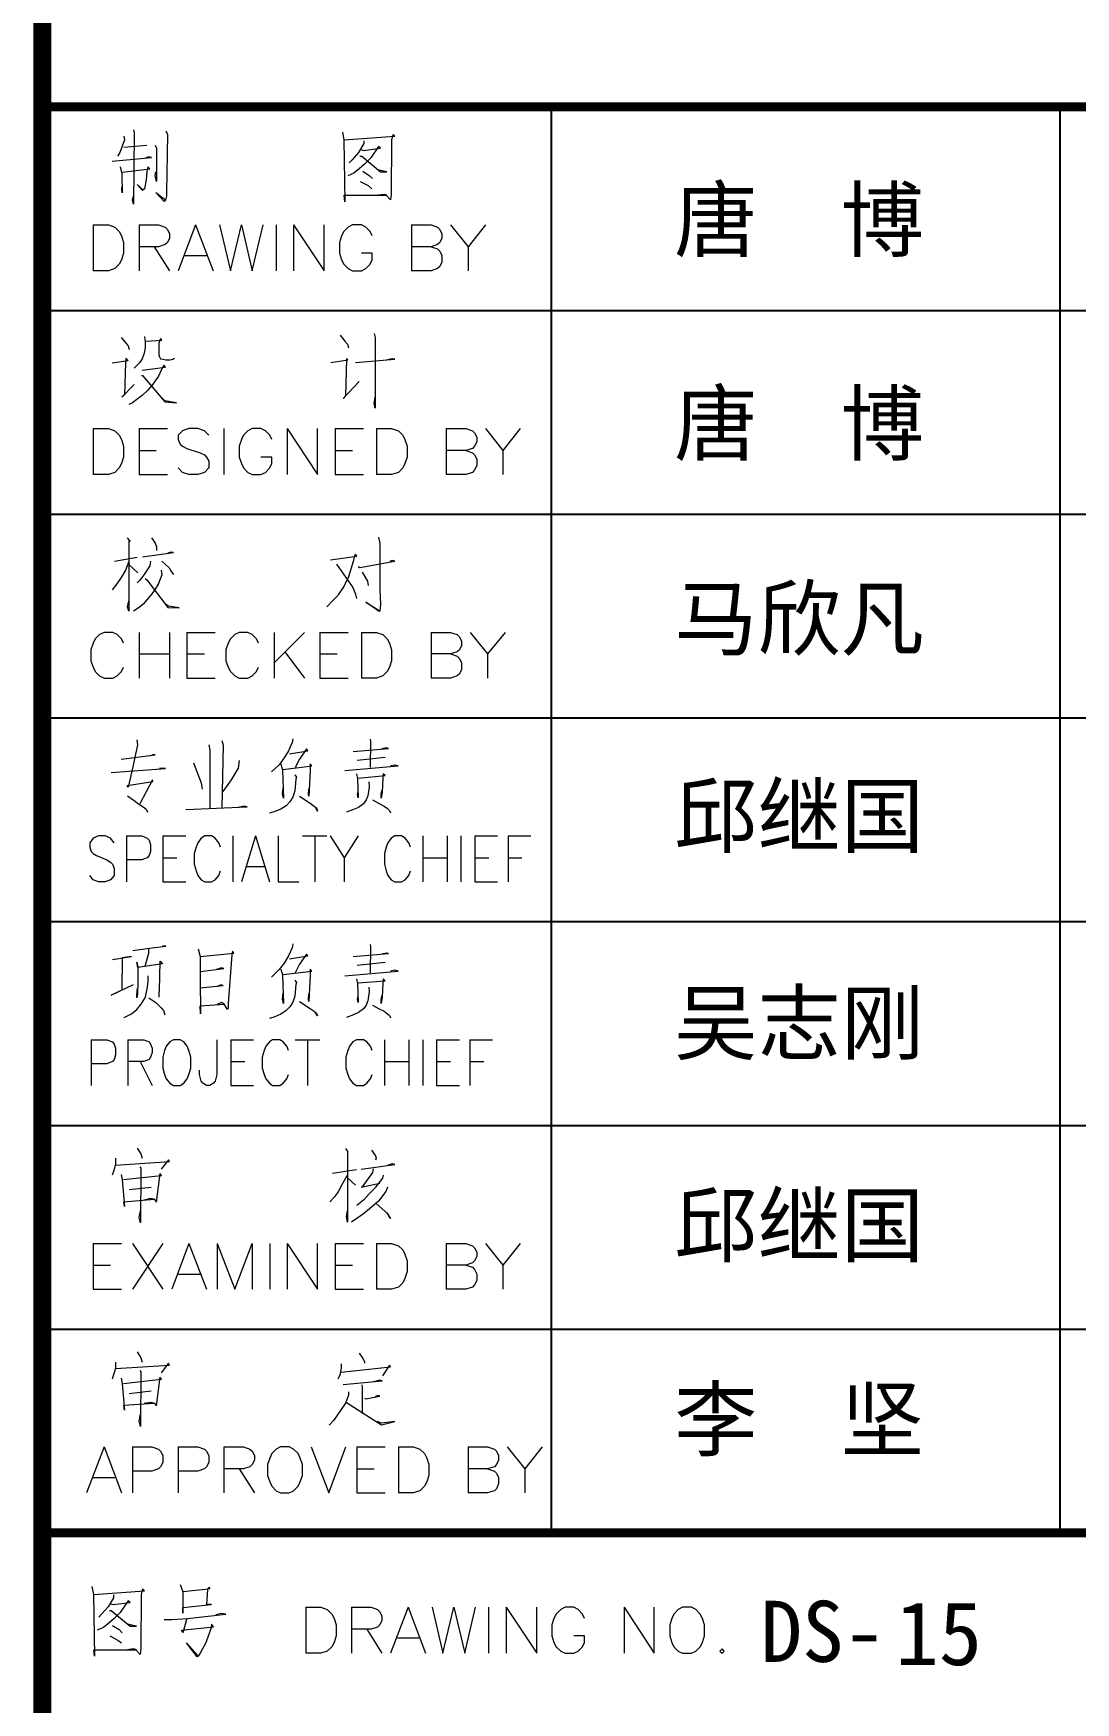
# Model space of a CAD drawing. Extents: x -9422388 to 15610651, y -1992469 to 953794.
# Drawn here: x -2899010 to -2894914, y -295856 to -289300 of the extents above; entities that cross this region are included whole.
import ezdxf

# ---------------------------------------------------------------- set-up
doc = ezdxf.new("R2010")
doc.units = 0
doc.header["$LTSCALE"] = 1000
doc.layers.add('PUB_TITLE', color=4, linetype='Continuous')
doc.styles.add('-宋体', font='', dxfattribs={"width": 0.8})
doc.styles.get('-宋体').set_extended_font_data('SimSun')

# ---------------------------------------------------------------- blocks, each defined once
blk = doc.blocks.new('TQ')
at = {"layer": 'PUB_TITLE'}
for p, q in [((1748149.2, -790397.5), (1748149.2, -794298.3)), ((1746756.1, -790954.7), (1750935.6, -790954.7)), ((1746756.1, -791512), (1750935.6, -791512)), ((1746756.1, -792069.3), (1750935.6, -792069.3)), ((1746756.1, -792626.5), (1750935.6, -792626.5)), ((1746756.1, -793183.8), (1750935.6, -793183.8)), ((1746756.1, -793741.1), (1750935.6, -793741.1)), ((1746756.1, -793741.1), (1750935.6, -793741.1)), ((1746756.1, -794298.3), (1750935.6, -794298.3))]:
    blk.add_line(p, q, dxfattribs=at)
for points, const_width in [([(1746756.1, -758772.5), (1746756.1, -798756.5)], 48.8), ([(1746756.1, -790397.5), (1746756.1, -798756.5)], 48.8), ([(1746756.1, -790397.5), (1750935.6, -790397.5)], 24.4), ([(1746756.1, -794298.3), (1750935.6, -794298.3)], 24.4)]:
    blk.add_lwpolyline(points, dxfattribs=dict(at, const_width=const_width))
blk.add_lwpolyline([(1746756.1, -798756.5), (1750935.6, -798756.5), (1750935.6, -758772.5), (1746756.1, -758772.5)], close=True, dxfattribs=at)
for points in [[(1746756.1, -790397.5), (1746756.1, -798756.5), (1750935.6, -798756.5), (1750935.6, -790397.5)], [(1749542.4, -794298.3), (1749542.4, -790397.5)]]:
    blk.add_lwpolyline(points, dxfattribs=at)
at = {"layer": 'PUB_TITLE', "color": 140, "lineweight": 0}
for points in [[(1746979.5, -790478.1), (1746981.4, -790488), (1746968.6, -790522.4), (1746961.8, -790532.2)], [(1747006, -790460.4), (1747008, -790468.3), (1747006, -790664), (1747003.1, -790652.2), (1747006, -790641.4)], [(1747094.5, -790463.4), (1747098.5, -790473.2), (1747096.5, -790631.6), (1747096.5, -790641.4), (1747094.5, -790649.3), (1747093.5, -790652.2), (1747089.6, -790656.1), (1747067, -790631.6), (1747093.5, -790652.2)], [(1747577.4, -790466.3), (1747581.3, -790488), (1747584.3, -790657.1), (1747582.3, -790639.4), (1747699.3, -790639.4), (1747691.5, -790637.5), (1747674.8, -790639.4)], [(1747582.3, -790488), (1747721, -790478.1), (1747716.1, -790473.2), (1747712.1, -790488), (1747711.1, -790636.5), (1747709.2, -790652.2), (1747697.4, -790639.4)], [(1746979.5, -790507.7), (1747042.4, -790502.7)], [(1747065, -790502.7), (1747069, -790510.6), (1747069, -790602.1), (1747065, -790585.3), (1747067, -790575.5)], [(1747628.5, -790514.5), (1747635.4, -790516.5), (1747681.6, -790510.6), (1747676.7, -790505.7), (1747655.1, -790537.2), (1747638.4, -790553.9), (1747623.6, -790566.7), (1747608.9, -790578.5), (1747592.1, -790586.3)], [(1747636.4, -790490), (1747636.4, -790497.8), (1747621.6, -790522.4), (1747603.9, -790542.1), (1747596.1, -790550.9)], [(1746947, -790546), (1747055.2, -790536.2), (1747054.2, -790536.2), (1747047.3, -790534.2), (1747039.5, -790537.2)], [(1746969.6, -790561.7), (1746973.6, -790580.4), (1746973.6, -790583.4), (1746974.5, -790632.5), (1746973.6, -790622.7), (1746974.5, -790614.8)], [(1746974.5, -790576.5), (1747050.3, -790566.7), (1747045.4, -790561.7), (1747042.4, -790575.5), (1747040.4, -790596.2), (1747037.5, -790611.9), (1747035.5, -790621.7), (1747030.6, -790626.6), (1747015.9, -790609.9), (1747032.6, -790624.7)], [(1747625.6, -790532.2), (1747630.5, -790532.2), (1747681.6, -790575.5), (1747699.3, -790575.5), (1747681.6, -790571.6), (1747672.8, -790568.6)], [(1747626.6, -790602.1), (1747648.2, -790612.9), (1747658, -790621.7)], [(1747633.4, -790573.5), (1747651.1, -790585.3), (1747660, -790593.2)], [(1746894.9, -790720.1), (1746894.9, -790846)], [(1746894.9, -790720.1), (1746937.2, -790720.1), (1746954.9, -790727), (1746966.7, -790738.8), (1746972.6, -790750.6), (1746978.5, -790768.3), (1746978.5, -790797.8), (1746972.6, -790816.4), (1746966.7, -790828.3), (1746954.9, -790840.1), (1746937.2, -790846), (1746894.9, -790846)], [(1747020.8, -790720.1), (1747020.8, -790846)], [(1747020.8, -790720.1), (1747073.9, -790720.1), (1747092.6, -790727), (1747098.5, -790732.9), (1747104.4, -790744.7), (1747104.4, -790756.5), (1747098.5, -790768.3), (1747092.6, -790774.2), (1747073.9, -790780.1), (1747020.8, -790780.1)], [(1747175.2, -790720.1), (1747128, -790846)], [(1747175.2, -790720.1), (1747223.4, -790846)], [(1747241.1, -790720.1), (1747271.5, -790846), (1747301, -790720.1), (1747330.6, -790846), (1747361, -790720.1)], [(1747396.4, -790720.1), (1747396.4, -790846)], [(1747443.6, -790720.1), (1747443.6, -790846)], [(1747443.6, -790720.1), (1747527.2, -790846), (1747527.2, -790720.1)], [(1747659, -790750.6), (1747653.1, -790738.8), (1747641.3, -790727), (1747629.5, -790720.1), (1747604.9, -790720.1), (1747593.1, -790727), (1747581.3, -790738.8), (1747575.4, -790750.6), (1747569.5, -790768.3), (1747569.5, -790797.8), (1747575.4, -790816.4), (1747581.3, -790828.3), (1747593.1, -790840.1), (1747604.9, -790846), (1747629.5, -790846), (1747641.3, -790840.1), (1747653.1, -790828.3), (1747659, -790816.4), (1747659, -790797.8), (1747629.5, -790797.8)], [(1747766.2, -790720.1), (1747766.2, -790846)], [(1747766.2, -790720.1), (1747820.3, -790720.1), (1747838, -790727), (1747843.9, -790732.9), (1747849.8, -790744.7), (1747849.8, -790756.5), (1747843.9, -790768.3), (1747838, -790774.2), (1747820.3, -790780.1), (1747766.2, -790780.1)], [(1747873.4, -790720.1), (1747921.6, -790780.1), (1747921.6, -790846)], [(1747968.8, -790720.1), (1747921.6, -790780.1)], [(1747062.1, -790780.1), (1747104.4, -790846)], [(1747820.3, -790780.1), (1747838, -790786), (1747843.9, -790791.9), (1747849.8, -790803.7), (1747849.8, -790822.3), (1747843.9, -790834.2), (1747838, -790840.1), (1747820.3, -790846), (1747766.2, -790846)], [(1747145.7, -790803.7), (1747205.7, -790803.7)], [(1747035.5, -791025.9), (1747037.5, -791040.7), (1747037.5, -791056.4), (1747034.5, -791071.2), (1747029.6, -791086.9), (1747022.7, -791096.7), (1747015.9, -791104.6), (1747008, -791112.5)], [(1747571.5, -791022), (1747584.3, -791038.7), (1747591.2, -791046.6), (1747594.1, -791056.4)], [(1747664.9, -791017.1), (1747666.9, -791028.9), (1747666.9, -791221.6), (1747664.9, -791207.9), (1747666.9, -791192.1)], [(1746971.6, -791028.9), (1746991.3, -791051.5), (1746994.2, -791061.3)], [(1747039.5, -791038.7), (1747083.7, -791035.8), (1747079.8, -791030.8), (1747074.9, -791043.6), (1747074.9, -791055.4), (1747074.9, -791065.3), (1747074.9, -791076.1), (1747076.8, -791081), (1747079.8, -791086.9), (1747086.7, -791087.9), (1747094.5, -791089.8), (1747106.3, -791089.8), (1747113.2, -791087.9), (1747118.1, -791084.9)], [(1746947, -791097.7), (1746991.3, -791091.8), (1746984.4, -791084.9), (1746983.4, -791097.7), (1746981.4, -791185.2), (1746973.6, -791192.1), (1747008, -791156.7)], [(1747029.6, -791117.4), (1747093.5, -791109.5), (1747088.6, -791104.6), (1747081.7, -791117.4), (1747073.9, -791134.1), (1747065, -791146.9), (1747057.2, -791158.7), (1747044.4, -791173.4), (1747029.6, -791187.2), (1747014.9, -791198), (1747003.1, -791206.9), (1746993.2, -791211.8)], [(1747545.9, -791096.7), (1747592.1, -791089.8), (1747589.2, -791086.9), (1747586.2, -791188.2), (1747579.4, -791195.1), (1747623.6, -791148.8)], [(1747613.8, -791096.7), (1747721, -791087.9), (1747714.1, -791086.9), (1747701.3, -791089.8)], [(1747027.7, -791132.1), (1747030.6, -791132.1), (1747091.6, -791204.9), (1747123, -791206.9), (1747091.6, -791202), (1747083.7, -791195.1)], [(1746894.9, -791277.7), (1746894.9, -791403.6)], [(1746894.9, -791277.7), (1746937.2, -791277.7), (1746954.9, -791283.6), (1746966.7, -791295.4), (1746972.6, -791307.2), (1746978.5, -791325.9), (1746978.5, -791355.4), (1746972.6, -791373.1), (1746966.7, -791384.9), (1746954.9, -791397.7), (1746937.2, -791403.6), (1746894.9, -791403.6)], [(1747020.8, -791277.7), (1747020.8, -791403.6)], [(1747020.8, -791277.7), (1747098.5, -791277.7)], [(1747211.6, -791295.4), (1747199.8, -791283.6), (1747182.1, -791277.7), (1747157.5, -791277.7), (1747139.8, -791283.6), (1747128, -791295.4), (1747128, -791307.2), (1747133.9, -791320), (1747139.8, -791325.9), (1747151.6, -791331.8), (1747188, -791343.6), (1747199.8, -791349.5), (1747205.7, -791355.4), (1747211.6, -791367.2), (1747211.6, -791384.9), (1747199.8, -791397.7), (1747182.1, -791403.6), (1747157.5, -791403.6), (1747139.8, -791397.7), (1747128, -791384.9)], [(1747252.9, -791277.7), (1747252.9, -791403.6)], [(1747384.6, -791307.2), (1747378.7, -791295.4), (1747366.9, -791283.6), (1747354.2, -791277.7), (1747330.6, -791277.7), (1747318.7, -791283.6), (1747306.9, -791295.4), (1747301, -791307.2), (1747295.1, -791325.9), (1747295.1, -791355.4), (1747301, -791373.1), (1747306.9, -791384.9), (1747318.7, -791397.7), (1747330.6, -791403.6), (1747354.2, -791403.6), (1747366.9, -791397.7), (1747378.7, -791384.9), (1747384.6, -791373.1), (1747384.6, -791355.4), (1747354.2, -791355.4)], [(1747425.9, -791277.7), (1747425.9, -791403.6)], [(1747425.9, -791277.7), (1747509.5, -791403.6), (1747509.5, -791277.7)], [(1747557.7, -791277.7), (1747557.7, -791403.6)], [(1747557.7, -791277.7), (1747635.4, -791277.7)], [(1747670.8, -791277.7), (1747670.8, -791403.6)], [(1747670.8, -791277.7), (1747712.1, -791277.7), (1747730.8, -791283.6), (1747742.6, -791295.4), (1747748.5, -791307.2), (1747754.4, -791325.9), (1747754.4, -791355.4), (1747748.5, -791373.1), (1747742.6, -791384.9), (1747730.8, -791397.7), (1747712.1, -791403.6), (1747670.8, -791403.6)], [(1747861.6, -791277.7), (1747861.6, -791403.6)], [(1747861.6, -791277.7), (1747915.7, -791277.7), (1747933.4, -791283.6), (1747939.3, -791289.5), (1747945.2, -791301.3), (1747945.2, -791314.1), (1747939.3, -791325.9), (1747933.4, -791331.8), (1747915.7, -791337.7), (1747861.6, -791337.7)], [(1747968.8, -791277.7), (1748017, -791337.7), (1748017, -791403.6)], [(1748064.2, -791277.7), (1748017, -791337.7)], [(1747020.8, -791337.7), (1747068, -791337.7)], [(1747557.7, -791337.7), (1747604.9, -791337.7)], [(1747915.7, -791337.7), (1747933.4, -791343.6), (1747939.3, -791349.5), (1747945.2, -791361.3), (1747945.2, -791379), (1747939.3, -791390.8), (1747933.4, -791397.7), (1747915.7, -791403.6), (1747861.6, -791403.6)], [(1747020.8, -791403.6), (1747098.5, -791403.6)], [(1747557.7, -791403.6), (1747635.4, -791403.6)], [(1746988.3, -791576.6), (1746996.2, -791586.5), (1746993.2, -791582.5), (1746993.2, -791777.3), (1746989.3, -791765.5), (1746993.2, -791748.7)], [(1747030.6, -791628.8), (1747115.2, -791617), (1747108.3, -791616), (1747099.4, -791618.9)], [(1747055.2, -791576.6), (1747065, -791591.4), (1747069, -791601.2), (1747069, -791611.1)], [(1747676.7, -791574.7), (1747679.7, -791592.4), (1747679.7, -791714.3), (1747679.7, -791717.3), (1747681.6, -791758.6), (1747679.7, -791775.3), (1747677.7, -791778.2), (1747641.3, -791752.7), (1747677.7, -791775.3)], [(1746993.2, -791641.5), (1746983.4, -791665.1), (1746971.6, -791684.8), (1746959.8, -791702.5), (1746947, -791719.2)], [(1747015.9, -791630.7), (1746953.9, -791641.5)], [(1746994.2, -791650.4), (1747017.8, -791672)], [(1747081.7, -791665.1), (1747083.7, -791677.9), (1747073.9, -791701.5), (1747064, -791719.2), (1747052.2, -791734), (1747042.4, -791745.8), (1747032.6, -791757.6), (1747020.8, -791767.4), (1747006, -791777.3)], [(1747052.2, -791640.6), (1747050.3, -791653.3), (1747034.5, -791677), (1747022.7, -791692.7), (1747015.9, -791699.6)], [(1747083.7, -791640.6), (1747103.4, -791658.3), (1747108.3, -791667.1), (1747115.2, -791677)], [(1747544.9, -791636.6), (1747616.7, -791626.8), (1747611.8, -791621.9), (1747606.9, -791641.5), (1747601, -791662.2), (1747594.1, -791682.9), (1747581.3, -791709.4), (1747566.6, -791731), (1747564.6, -791734), (1747550.8, -791748.7), (1747535.1, -791765.5)], [(1747561.7, -791648.4), (1747605.9, -791712.4), (1747613.8, -791731), (1747615.7, -791742.8)], [(1747620.7, -791655.3), (1747625.6, -791657.3), (1747721, -791640.6), (1747714.1, -791638.6), (1747707.2, -791641.5)], [(1747037.5, -791687.8), (1747042.4, -791691.7), (1747099.4, -791767.4), (1747130.9, -791768.4), (1747101.4, -791763.5), (1747093.5, -791757.6)], [(1747631.5, -791670.1), (1747646.2, -791694.7), (1747648.2, -791706.5)], [(1746978.5, -791864.8), (1746972.6, -791853), (1746960.8, -791841.2), (1746949, -791835.3), (1746925.4, -791835.3), (1746912.6, -791841.2), (1746900.8, -791853), (1746894.9, -791864.8), (1746889, -791882.5), (1746889, -791913), (1746894.9, -791930.7), (1746900.8, -791942.5), (1746912.6, -791954.3), (1746925.4, -791960.2), (1746949, -791960.2), (1746960.8, -791954.3), (1746972.6, -791942.5), (1746978.5, -791930.7)], [(1747020.8, -791835.3), (1747020.8, -791960.2)], [(1747104.4, -791835.3), (1747104.4, -791960.2)], [(1747151.6, -791835.3), (1747151.6, -791960.2)], [(1747151.6, -791835.3), (1747229.3, -791835.3)], [(1747348.3, -791864.8), (1747342.4, -791853), (1747330.6, -791841.2), (1747318.7, -791835.3), (1747295.1, -791835.3), (1747283.3, -791841.2), (1747271.5, -791853), (1747264.7, -791864.8), (1747258.8, -791882.5), (1747258.8, -791913), (1747264.7, -791930.7), (1747271.5, -791942.5), (1747283.3, -791954.3), (1747295.1, -791960.2), (1747318.7, -791960.2), (1747330.6, -791954.3), (1747342.4, -791942.5), (1747348.3, -791930.7)], [(1747390.5, -791835.3), (1747390.5, -791960.2)], [(1747474.1, -791835.3), (1747390.5, -791918.9)], [(1747515.4, -791835.3), (1747515.4, -791960.2)], [(1747515.4, -791835.3), (1747593.1, -791835.3)], [(1747629.5, -791835.3), (1747629.5, -791960.2)], [(1747629.5, -791835.3), (1747670.8, -791835.3), (1747688.5, -791841.2), (1747700.3, -791853), (1747706.2, -791864.8), (1747712.1, -791882.5), (1747712.1, -791913), (1747706.2, -791930.7), (1747700.3, -791942.5), (1747688.5, -791954.3), (1747670.8, -791960.2), (1747629.5, -791960.2)], [(1747820.3, -791835.3), (1747820.3, -791960.2)], [(1747820.3, -791835.3), (1747873.4, -791835.3), (1747892.1, -791841.2), (1747898, -791847.1), (1747903.9, -791858.9), (1747903.9, -791870.7), (1747898, -791882.5), (1747892.1, -791888.4), (1747873.4, -791894.3), (1747820.3, -791894.3)], [(1747927.5, -791835.3), (1747974.7, -791894.3), (1747974.7, -791960.2)], [(1748022.9, -791835.3), (1747974.7, -791894.3)], [(1747420, -791888.4), (1747474.1, -791960.2)], [(1747020.8, -791894.3), (1747104.4, -791894.3)], [(1747151.6, -791894.3), (1747199.8, -791894.3)], [(1747515.4, -791894.3), (1747563.6, -791894.3)], [(1747873.4, -791894.3), (1747892.1, -791900.2), (1747898, -791907.1), (1747903.9, -791918.9), (1747903.9, -791936.6), (1747898, -791948.4), (1747892.1, -791954.3), (1747873.4, -791960.2), (1747820.3, -791960.2)], [(1747151.6, -791960.2), (1747229.3, -791960.2)], [(1747515.4, -791960.2), (1747593.1, -791960.2)], [(1747014.9, -792129.3), (1747016.8, -792143.1), (1747004.1, -792203.1), (1746991.3, -792258.2), (1746988.3, -792254.2), (1747059.1, -792243.4), (1747058.1, -792238.5), (1747022.7, -792304.4)], [(1747211.6, -792143.1), (1747214.5, -792157.8), (1747214.5, -792317.2)], [(1747247.9, -792131.3), (1747250.9, -792144.1), (1747247.9, -792315.2)], [(1747441.7, -792126.4), (1747439.7, -792136.2), (1747429.9, -792158.8), (1747418.1, -792178.5), (1747404.3, -792197.2), (1747383.7, -792216.9)], [(1747432.8, -792167.7), (1747483, -792158.8), (1747479, -792153.9), (1747460.4, -792182.4), (1747448.6, -792205.1)], [(1747606.9, -792160.8), (1747703.3, -792152.9), (1747697.4, -792151), (1747685.6, -792153.9)], [(1747653.1, -792127.4), (1747654.1, -792133.3), (1747653.1, -792205.1)], [(1746945, -792218.8), (1747093.5, -792208), (1747085.7, -792207), (1747076.8, -792208)], [(1746971.6, -792182.4), (1747065, -792170.6), (1747059.1, -792170.6), (1747049.3, -792173.6)], [(1747170.3, -792192.3), (1747190.9, -792246.4), (1747193.9, -792264.1)], [(1747295.1, -792185.4), (1747292.2, -792207), (1747273.5, -792238.5), (1747249.9, -792270.9)], [(1747409.2, -792195.2), (1747413.2, -792211.9), (1747416.1, -792288.6), (1747413.2, -792277.8), (1747415.1, -792261.1)], [(1747415.1, -792210), (1747493.8, -792200.1), (1747488.9, -792195.2), (1747488.9, -792212.9), (1747487.9, -792248.3), (1747485.9, -792283.7), (1747484.9, -792277.8), (1747485.9, -792263.1)], [(1747584.3, -792212.9), (1747729.8, -792200.1), (1747721, -792198.2), (1747709.2, -792200.1)], [(1747694.4, -792177.5), (1747617.7, -792185.4)], [(1747447.6, -792224.7), (1747451.5, -792231.6), (1747450.5, -792236.5), (1747447.6, -792269), (1747441.7, -792285.7), (1747433.8, -792298.5), (1747424, -792309.3), (1747409.2, -792319.1), (1747392.5, -792325), (1747377.8, -792329.9)], [(1747650.2, -792244.4), (1747651.1, -792258.2), (1747647.2, -792282.7), (1747642.3, -792293.6), (1747635.4, -792304.4), (1747621.6, -792314.2), (1747607.9, -792320.1), (1747589.2, -792327)], [(1747615.7, -792221.8), (1747618.7, -792234.6), (1747620.7, -792287.7), (1747618.7, -792278.8), (1747620.7, -792268)], [(1747620.7, -792233.6), (1747694.4, -792226.7), (1747689.5, -792221.8), (1747688.5, -792234.6), (1747686.6, -792272.9), (1747683.6, -792288.6), (1747683.6, -792277.8), (1747686.6, -792266)], [(1746989.3, -792282.7), (1747008, -792295.5), (1747019.8, -792304.4), (1747032.6, -792312.2), (1747040.4, -792319.1), (1747044.4, -792327)], [(1747460.4, -792283.7), (1747488.9, -792302.4), (1747500.7, -792310.3), (1747506.6, -792315.2), (1747509.5, -792324), (1747502.7, -792312.2)], [(1747660, -792293.6), (1747676.7, -792302.4), (1747691.5, -792310.3), (1747701.3, -792317.2), (1747706.2, -792322.1), (1747709.2, -792329)], [(1747148.6, -792320.1), (1747316.8, -792312.2), (1747308.9, -792310.3), (1747292.2, -792314.2)], [(1746952.9, -792410.6), (1746943.1, -792397.8), (1746928.3, -792391.9), (1746909.6, -792391.9), (1746894.9, -792397.8), (1746886, -792410.6), (1746886, -792422.4), (1746890, -792434.2), (1746894.9, -792440.1), (1746904.7, -792446), (1746933.2, -792457.8), (1746943.1, -792463.7), (1746948, -792469.6), (1746952.9, -792481.4), (1746952.9, -792500.1), (1746943.1, -792511.9), (1746928.3, -792517.8), (1746909.6, -792517.8), (1746894.9, -792511.9), (1746886, -792500.1)], [(1746986.3, -792391.9), (1746986.3, -792517.8)], [(1746986.3, -792391.9), (1747028.6, -792391.9), (1747043.4, -792397.8), (1747048.3, -792403.7), (1747052.2, -792416.5), (1747052.2, -792434.2), (1747048.3, -792446), (1747043.4, -792451.9), (1747028.6, -792457.8), (1746986.3, -792457.8)], [(1747085.7, -792391.9), (1747085.7, -792517.8)], [(1747085.7, -792391.9), (1747148.6, -792391.9)], [(1747244, -792422.4), (1747239.1, -792410.6), (1747229.3, -792397.8), (1747219.4, -792391.9), (1747200.7, -792391.9), (1747190.9, -792397.8), (1747182.1, -792410.6), (1747177.1, -792422.4), (1747172.2, -792440.1), (1747172.2, -792469.6), (1747177.1, -792487.3), (1747182.1, -792500.1), (1747190.9, -792511.9), (1747200.7, -792517.8), (1747219.4, -792517.8), (1747229.3, -792511.9), (1747239.1, -792500.1), (1747244, -792487.3)], [(1747277.4, -792391.9), (1747277.4, -792517.8)], [(1747339.4, -792391.9), (1747301, -792517.8)], [(1747339.4, -792391.9), (1747377.8, -792517.8)], [(1747401.4, -792391.9), (1747401.4, -792517.8), (1747458.4, -792517.8)], [(1747468.2, -792391.9), (1747535.1, -792391.9)], [(1747501.7, -792391.9), (1747501.7, -792517.8)], [(1747544, -792391.9), (1747582.3, -792451.9), (1747582.3, -792517.8)], [(1747620.7, -792391.9), (1747582.3, -792451.9)], [(1747764.2, -792422.4), (1747759.3, -792410.6), (1747749.5, -792397.8), (1747739.7, -792391.9), (1747721, -792391.9), (1747711.1, -792397.8), (1747702.3, -792410.6), (1747697.4, -792422.4), (1747692.5, -792440.1), (1747692.5, -792469.6), (1747697.4, -792487.3), (1747702.3, -792500.1), (1747711.1, -792511.9), (1747721, -792517.8), (1747739.7, -792517.8), (1747749.5, -792511.9), (1747759.3, -792500.1), (1747764.2, -792487.3)], [(1747797.7, -792391.9), (1747797.7, -792517.8)], [(1747864.6, -792391.9), (1747864.6, -792517.8)], [(1747901.9, -792391.9), (1747901.9, -792517.8)], [(1747940.3, -792391.9), (1747940.3, -792517.8)], [(1747940.3, -792391.9), (1748002.2, -792391.9)], [(1748030.8, -792391.9), (1748030.8, -792517.8)], [(1748030.8, -792391.9), (1748093.7, -792391.9)], [(1747085.7, -792451.9), (1747124, -792451.9)], [(1747314.8, -792475.5), (1747363, -792475.5)], [(1747797.7, -792451.9), (1747864.6, -792451.9)], [(1747940.3, -792451.9), (1747978.6, -792451.9)], [(1748030.8, -792451.9), (1748069.1, -792451.9)], [(1747085.7, -792517.8), (1747148.6, -792517.8)], [(1747940.3, -792517.8), (1748002.2, -792517.8)], [(1747004.1, -792705.6), (1747049.3, -792698.7), (1747094.5, -792693.8), (1747091.6, -792692.8), (1747084.7, -792693.8)], [(1747037.5, -792747.9), (1747047.3, -792712.5), (1747047.3, -792700.7)], [(1747183, -792700.7), (1747188, -792722.3), (1747188, -792803), (1747188.9, -792857.1), (1747188.9, -792878.7), (1747188, -792857.1), (1747253.8, -792852.1), (1747247, -792848.2), (1747235.2, -792853.1)], [(1747188.9, -792722.3), (1747280.4, -792712.5), (1747276.5, -792707.6), (1747274.5, -792717.4), (1747264.7, -792850.2), (1747264.7, -792862), (1747262.7, -792866.9), (1747252.9, -792850.2)], [(1747441.7, -792686.9), (1747439.7, -792697.8), (1747429.9, -792720.4), (1747418.1, -792740), (1747404.3, -792757.7), (1747383.7, -792778.4)], [(1747432.8, -792728.2), (1747483, -792720.4), (1747479, -792715.5), (1747460.4, -792743), (1747448.6, -792766.6)], [(1747606.9, -792722.3), (1747703.3, -792713.5), (1747697.4, -792712.5), (1747685.6, -792715.5)], [(1747653.1, -792688.9), (1747654.1, -792693.8), (1747653.1, -792766.6)], [(1746948, -792730.2), (1747000.1, -792722.3), (1746974.5, -792725.3), (1746973.6, -792813.8), (1746945, -792827.6), (1747006, -792798.1)], [(1747075.8, -792833.5), (1747075.8, -792818.7), (1747076.8, -792815.8), (1747078.8, -792735.1), (1747084.7, -792742), (1747017.8, -792751.8), (1747014.9, -792737.1), (1747017.8, -792749.9), (1747017.8, -792793.1), (1747016.8, -792823.6), (1747014.9, -792835.4), (1747014.9, -792827.6), (1747016.8, -792808.9)], [(1747188.9, -792762.7), (1747252.9, -792754.8), (1747247, -792752.8), (1747233.2, -792757.7)], [(1747409.2, -792756.8), (1747413.2, -792772.5), (1747416.1, -792850.2), (1747413.2, -792838.4), (1747415.1, -792822.6)], [(1747415.1, -792771.5), (1747493.8, -792761.7), (1747488.9, -792756.8), (1747488.9, -792774.5), (1747487.9, -792808.9), (1747485.9, -792845.3), (1747484.9, -792838.4), (1747485.9, -792823.6)], [(1747584.3, -792774.5), (1747729.8, -792761.7), (1747721, -792759.7), (1747709.2, -792761.7)], [(1747694.4, -792738.1), (1747617.7, -792746.9)], [(1746980.4, -792888.5), (1747000.1, -792878.7), (1747014.9, -792866.9), (1747026.7, -792852.1), (1747038.5, -792833.5), (1747043.4, -792810.8), (1747046.3, -792791.2), (1747046.3, -792774.5)], [(1747188.9, -792807.9), (1747250.9, -792801), (1747245, -792799), (1747235.2, -792804)], [(1747447.6, -792786.3), (1747451.5, -792793.1), (1747450.5, -792798.1), (1747447.6, -792830.5), (1747441.7, -792847.2), (1747433.8, -792860), (1747424, -792869.9), (1747409.2, -792879.7), (1747392.5, -792886.6), (1747377.8, -792891.5)], [(1747650.2, -792805.9), (1747651.1, -792818.7), (1747647.2, -792843.3), (1747642.3, -792855.1), (1747635.4, -792864.9), (1747621.6, -792874.8), (1747607.9, -792881.7), (1747589.2, -792888.5)], [(1747615.7, -792783.3), (1747618.7, -792796.1), (1747620.7, -792848.2), (1747618.7, -792840.3), (1747620.7, -792828.5)], [(1747620.7, -792794.1), (1747694.4, -792788.2), (1747689.5, -792783.3), (1747688.5, -792796.1), (1747686.6, -792833.5), (1747683.6, -792850.2), (1747683.6, -792838.4), (1747686.6, -792827.6)], [(1747047.3, -792835.4), (1747067, -792848.2), (1747081.7, -792862), (1747087.6, -792869.9), (1747091.6, -792881.7)], [(1747460.4, -792845.3), (1747488.9, -792863.9), (1747500.7, -792871.8), (1747506.6, -792876.7), (1747509.5, -792884.6), (1747502.7, -792873.8)], [(1747660, -792855.1), (1747676.7, -792863.9), (1747691.5, -792871.8), (1747701.3, -792878.7), (1747706.2, -792883.6), (1747709.2, -792889.5)], [(1746890, -792949.5), (1746890, -793074.4)], [(1746890, -792949.5), (1746933.2, -792949.5), (1746948, -792955.4), (1746952.9, -792961.3), (1746956.8, -792973.1), (1746956.8, -792990.8), (1746952.9, -793003.6), (1746948, -793009.5), (1746933.2, -793015.4), (1746890, -793015.4)], [(1746990.3, -792949.5), (1746990.3, -793074.4)], [(1746990.3, -792949.5), (1747033.6, -792949.5), (1747048.3, -792955.4), (1747052.2, -792961.3), (1747057.2, -792973.1), (1747057.2, -792984.9), (1747052.2, -792997.7), (1747048.3, -793003.6), (1747033.6, -793009.5), (1746990.3, -793009.5)], [(1747234.2, -792949.5), (1747234.2, -793044.9), (1747229.3, -793062.6), (1747224.3, -793068.5), (1747214.5, -793074.4), (1747205.7, -793074.4), (1747195.8, -793068.5), (1747190.9, -793062.6), (1747186, -793044.9), (1747186, -793033.1)], [(1747272.5, -792949.5), (1747272.5, -793074.4)], [(1747272.5, -792949.5), (1747334.5, -792949.5)], [(1747429.9, -792979), (1747425, -792967.2), (1747415.1, -792955.4), (1747406.3, -792949.5), (1747386.6, -792949.5), (1747377.8, -792955.4), (1747367.9, -792967.2), (1747363, -792979), (1747358.1, -792997.7), (1747358.1, -793027.2), (1747363, -793044.9), (1747367.9, -793056.7), (1747377.8, -793068.5), (1747386.6, -793074.4), (1747406.3, -793074.4), (1747415.1, -793068.5), (1747425, -793056.7), (1747429.9, -793044.9)], [(1747448.6, -792949.5), (1747515.4, -792949.5)], [(1747482, -792949.5), (1747482, -793074.4)], [(1747659, -792979), (1747654.1, -792967.2), (1747644.3, -792955.4), (1747635.4, -792949.5), (1747615.7, -792949.5), (1747605.9, -792955.4), (1747597.1, -792967.2), (1747592.1, -792979), (1747587.2, -792997.7), (1747587.2, -793027.2), (1747592.1, -793044.9), (1747597.1, -793056.7), (1747605.9, -793068.5), (1747615.7, -793074.4), (1747635.4, -793074.4), (1747644.3, -793068.5), (1747654.1, -793056.7), (1747659, -793044.9)], [(1747692.5, -792949.5), (1747692.5, -793074.4)], [(1747759.3, -792949.5), (1747759.3, -793074.4)], [(1747797.7, -792949.5), (1747797.7, -793074.4)], [(1747835, -792949.5), (1747835, -793074.4)], [(1747835, -792949.5), (1747898, -792949.5)], [(1747926.5, -792949.5), (1747926.5, -793074.4)], [(1747926.5, -792949.5), (1747988.5, -792949.5)], [(1747023.7, -793009.5), (1747057.2, -793074.4)], [(1747272.5, -793009.5), (1747310.9, -793009.5)], [(1747692.5, -793009.5), (1747759.3, -793009.5)], [(1747835, -793009.5), (1747873.4, -793009.5)], [(1747926.5, -793009.5), (1747964.9, -793009.5)], [(1747272.5, -793074.4), (1747334.5, -793074.4)], [(1747835, -793074.4), (1747898, -793074.4)], [(1747015.9, -793246.5), (1747025.7, -793262.2), (1747029.6, -793274)], [(1747586.2, -793247.5), (1747592.1, -793256.3), (1747591.2, -793254.4), (1747591.2, -793449.1), (1747589.2, -793433.4), (1747591.2, -793417.6)], [(1747657, -793251.4), (1747667.9, -793267.2), (1747669.8, -793274), (1747667.9, -793279)], [(1746956.8, -793274), (1746956.8, -793288.8), (1746953.9, -793300.6), (1746950, -793312.4), (1746947, -793320.3)], [(1746956.8, -793292.7), (1747104.4, -793282.9), (1747101.4, -793278), (1747081.7, -793303.5)], [(1747022.7, -793297.6), (1747025.7, -793300.6), (1747024.7, -793450.1), (1747020.8, -793435.3), (1747024.7, -793417.6)], [(1747615.7, -793305.5), (1747550.8, -793315.3)], [(1747628.5, -793303.5), (1747721, -793290.8), (1747714.1, -793288.8), (1747701.3, -793293.7)], [(1747662, -793302.6), (1747660, -793312.4), (1747631.5, -793351.7), (1747628.5, -793352.7), (1747679.7, -793341.9)], [(1746971.6, -793318.3), (1746974.5, -793333), (1746981.4, -793405.8), (1746979.5, -793393), (1747062.1, -793386.2), (1747052.2, -793384.2), (1747034.5, -793388.1)], [(1747062.1, -793386.2), (1747069, -793394), (1747078.8, -793315.3), (1747081.7, -793322.2), (1746978.5, -793333)], [(1746994.2, -793359.6), (1747054.2, -793352.7)], [(1747592.1, -793317.3), (1747577.4, -793342.9), (1747566.6, -793363.5), (1747556.7, -793378.3), (1747543, -793393)], [(1747592.1, -793328.1), (1747613.8, -793347.8)], [(1747701.3, -793352.7), (1747696.4, -793364.5), (1747676.7, -793391.1), (1747657, -793407.8), (1747635.4, -793425.5), (1747616.7, -793438.3), (1747602, -793449.1)], [(1747689.5, -793320.3), (1747687.5, -793328.1), (1747667.9, -793352.7), (1747666.9, -793354.7), (1747651.1, -793371.4), (1747635.4, -793388.1), (1747616.7, -793402.9)], [(1747669.8, -793398), (1747702.3, -793425.5), (1747709.2, -793438.3), (1747699.3, -793422.5)], [(1746894.9, -793507.1), (1746894.9, -793632)], [(1746894.9, -793507.1), (1746972.6, -793507.1)], [(1747003.1, -793507.1), (1747085.7, -793632)], [(1747085.7, -793507.1), (1747003.1, -793632)], [(1747157.5, -793507.1), (1747110.3, -793632)], [(1747157.5, -793507.1), (1747205.7, -793632)], [(1747235.2, -793507.1), (1747235.2, -793632)], [(1747235.2, -793507.1), (1747283.3, -793632), (1747330.6, -793507.1), (1747330.6, -793632)], [(1747378.7, -793507.1), (1747378.7, -793632)], [(1747425.9, -793507.1), (1747425.9, -793632)], [(1747425.9, -793507.1), (1747509.5, -793632), (1747509.5, -793507.1)], [(1747557.7, -793507.1), (1747557.7, -793632)], [(1747557.7, -793507.1), (1747635.4, -793507.1)], [(1747670.8, -793507.1), (1747670.8, -793632)], [(1747670.8, -793507.1), (1747712.1, -793507.1), (1747730.8, -793513), (1747742.6, -793524.8), (1747748.5, -793536.6), (1747754.4, -793554.3), (1747754.4, -793583.8), (1747748.5, -793602.5), (1747742.6, -793614.3), (1747730.8, -793626.1), (1747712.1, -793632), (1747670.8, -793632)], [(1747861.6, -793507.1), (1747861.6, -793632)], [(1747861.6, -793507.1), (1747915.7, -793507.1), (1747933.4, -793513), (1747939.3, -793518.9), (1747945.2, -793530.7), (1747945.2, -793542.5), (1747939.3, -793554.3), (1747933.4, -793560.2), (1747915.7, -793566.1), (1747861.6, -793566.1)], [(1747968.8, -793507.1), (1748017, -793566.1), (1748017, -793632)], [(1748064.2, -793507.1), (1748017, -793566.1)], [(1746894.9, -793566.1), (1746943.1, -793566.1)], [(1747557.7, -793566.1), (1747604.9, -793566.1)], [(1747915.7, -793566.1), (1747933.4, -793572), (1747939.3, -793577.9), (1747945.2, -793590.7), (1747945.2, -793608.4), (1747939.3, -793620.2), (1747933.4, -793626.1), (1747915.7, -793632), (1747861.6, -793632)], [(1747128, -793590.7), (1747188, -793590.7)], [(1746894.9, -793632), (1746972.6, -793632)], [(1747557.7, -793632), (1747635.4, -793632)], [(1747015.9, -793803.1), (1747025.7, -793819.8), (1747029.6, -793831.6)], [(1747623.6, -793807.1), (1747633.4, -793821.8), (1747638.4, -793829.7), (1747638.4, -793834.6)], [(1746956.8, -793831.6), (1746956.8, -793846.4), (1746953.9, -793858.2), (1746950, -793869), (1746947, -793877.9)], [(1746956.8, -793849.3), (1747104.4, -793839.5), (1747101.4, -793834.6), (1747081.7, -793861.1)], [(1747022.7, -793854.3), (1747025.7, -793858.2), (1747024.7, -794007.7), (1747020.8, -793992.9), (1747024.7, -793974.2)], [(1747574.4, -793836.6), (1747574.4, -793848.4), (1747572.5, -793856.2), (1747571.5, -793864.1), (1747567.6, -793872.9), (1747564.6, -793877.9)], [(1747574.4, -793859.2), (1747709.2, -793844.4), (1747706.2, -793839.5), (1747687.5, -793869)], [(1746971.6, -793875.9), (1746974.5, -793890.7), (1746981.4, -793963.4), (1746979.5, -793949.7), (1747062.1, -793943.8), (1747052.2, -793941.8), (1747034.5, -793944.7)], [(1747062.1, -793943.8), (1747069, -793951.6), (1747078.8, -793872.9), (1747081.7, -793878.8), (1746978.5, -793890.7)], [(1747579.4, -793892.6), (1747686.6, -793882.8), (1747679.7, -793880.8), (1747662.9, -793885.7)], [(1747630.5, -793893.6), (1747631.5, -793902.5), (1747631.5, -793973.3)], [(1746994.2, -793917.2), (1747054.2, -793910.3)], [(1747594.1, -793913.3), (1747594.1, -793922.1), (1747586.2, -793943.8), (1747574.4, -793961.5), (1747562.6, -793978.2), (1747552.8, -793991), (1747541, -794003.7)], [(1747587.2, -793943.8), (1747589.2, -793941.8), (1747684.6, -794002.8), (1747721, -793993.9), (1747684.6, -793998.8), (1747672.8, -793993.9)], [(1747638.4, -793930), (1747641.3, -793932), (1747679.7, -793925.1), (1747674.8, -793923.1), (1747666.9, -793927)], [(1746925.4, -794063.7), (1746877.2, -794189.6)], [(1746925.4, -794063.7), (1746972.6, -794189.6)], [(1747003.1, -794063.7), (1747003.1, -794189.6)], [(1747003.1, -794063.7), (1747056.2, -794063.7), (1747073.9, -794069.6), (1747079.8, -794075.5), (1747085.7, -794087.3), (1747085.7, -794106), (1747079.8, -794117.8), (1747073.9, -794123.7), (1747056.2, -794129.6), (1747003.1, -794129.6)], [(1747128, -794063.7), (1747128, -794189.6)], [(1747128, -794063.7), (1747182.1, -794063.7), (1747199.8, -794069.6), (1747205.7, -794075.5), (1747211.6, -794087.3), (1747211.6, -794106), (1747205.7, -794117.8), (1747199.8, -794123.7), (1747182.1, -794129.6), (1747128, -794129.6)], [(1747252.9, -794063.7), (1747252.9, -794189.6)], [(1747252.9, -794063.7), (1747306.9, -794063.7), (1747324.6, -794069.6), (1747330.6, -794075.5), (1747336.5, -794087.3), (1747336.5, -794100.1), (1747330.6, -794111.9), (1747324.6, -794117.8), (1747306.9, -794123.7), (1747252.9, -794123.7)], [(1747491.8, -794063.7), (1747540, -794189.6), (1747587.2, -794063.7)], [(1747616.7, -794063.7), (1747616.7, -794189.6)], [(1747616.7, -794063.7), (1747694.4, -794063.7)], [(1747730.8, -794063.7), (1747730.8, -794189.6)], [(1747730.8, -794063.7), (1747772.1, -794063.7), (1747789.8, -794069.6), (1747802.6, -794081.4), (1747808.5, -794094.2), (1747814.4, -794111.9), (1747814.4, -794141.4), (1747808.5, -794159.1), (1747802.6, -794170.9), (1747789.8, -794183.7), (1747772.1, -794189.6), (1747730.8, -794189.6)], [(1747921.6, -794063.7), (1747921.6, -794189.6)], [(1747921.6, -794063.7), (1747974.7, -794063.7), (1747993.4, -794069.6), (1747999.3, -794075.5), (1748005.2, -794087.3), (1748005.2, -794100.1), (1747999.3, -794111.9), (1747993.4, -794117.8), (1747974.7, -794123.7), (1747921.6, -794123.7)], [(1748028.8, -794063.7), (1748077, -794123.7), (1748077, -794189.6)], [(1748124.2, -794063.7), (1748077, -794123.7)], [(1747295.1, -794123.7), (1747336.5, -794189.6)], [(1747616.7, -794123.7), (1747664.9, -794123.7)], [(1747974.7, -794123.7), (1747993.4, -794129.6), (1747999.3, -794135.5), (1748005.2, -794147.3), (1748005.2, -794165), (1747999.3, -794177.8), (1747993.4, -794183.7), (1747974.7, -794189.6), (1747921.6, -794189.6)], [(1746894.9, -794147.3), (1746954.9, -794147.3)], [(1747616.7, -794189.6), (1747694.4, -794189.6)], [(1746891.9, -794445.3), (1746895.9, -794466.9), (1746898.8, -794636.1), (1746896.9, -794618.4), (1747013.9, -794618.4), (1747006, -794616.4), (1746989.3, -794618.4)], [(1747133.9, -794440.4), (1747140.7, -794460.1), (1747140.7, -794518.1), (1747140.7, -794503.3), (1747219.4, -794494.5), (1747206.6, -794494.5), (1747209.6, -794453.2), (1747211.6, -794447.3), (1747214.5, -794452.2), (1747202.7, -794453.2), (1747140.7, -794460.1)], [(1746896.9, -794466.9), (1747035.5, -794457.1), (1747030.6, -794452.2), (1747026.7, -794466.9), (1747025.7, -794614.5), (1747023.7, -794631.2), (1747011.9, -794618.4)], [(1746943.1, -794492.5), (1746950, -794494.5), (1746996.2, -794489.6), (1746991.3, -794484.6), (1746969.6, -794516.1), (1746952.9, -794532.8), (1746938.2, -794545.6), (1746923.4, -794557.4), (1746906.7, -794565.3)], [(1746950.9, -794467.9), (1746950.9, -794476.8), (1746936.2, -794501.4), (1746918.5, -794521), (1746910.6, -794528.9)], [(1746940.1, -794511.2), (1746945, -794511.2), (1746996.2, -794553.5), (1747013.9, -794553.5), (1746996.2, -794550.5), (1746987.3, -794547.6)], [(1747089.6, -794535.8), (1747111.2, -794535.8), (1747153.5, -794532.8), (1747258.8, -794521), (1747247, -794519.1), (1747231.2, -794523)], [(1747151.6, -794532.8), (1747140.7, -794572.2), (1747136.8, -794565.3), (1747224.3, -794555.4), (1747219.4, -794548.6), (1747219.4, -794555.4), (1747209.6, -794584), (1747202.7, -794601.7), (1747194.8, -794616.4), (1747188, -794628.2), (1747183, -794636.1), (1747180.1, -794638.1), (1747150.6, -794599.7), (1747182.1, -794634.1)], [(1747477.1, -794502.3), (1747477.1, -794628.2)], [(1747477.1, -794502.3), (1747518.4, -794502.3), (1747536.1, -794508.2), (1747548.9, -794521), (1747554.8, -794532.8), (1747560.7, -794550.5), (1747560.7, -794580), (1747554.8, -794598.7), (1747548.9, -794610.5), (1747536.1, -794622.3), (1747518.4, -794628.2), (1747477.1, -794628.2)], [(1747602, -794502.3), (1747602, -794628.2)], [(1747602, -794502.3), (1747656.1, -794502.3), (1747673.8, -794508.2), (1747679.7, -794515.1), (1747685.6, -794526.9), (1747685.6, -794538.7), (1747679.7, -794550.5), (1747673.8, -794556.4), (1747656.1, -794562.3), (1747602, -794562.3)], [(1747757.4, -794502.3), (1747709.2, -794628.2)], [(1747757.4, -794502.3), (1747804.6, -794628.2)], [(1747823.2, -794502.3), (1747852.8, -794628.2), (1747882.3, -794502.3), (1747912.7, -794628.2), (1747942.2, -794502.3)], [(1747977.6, -794502.3), (1747977.6, -794628.2)], [(1748025.8, -794502.3), (1748025.8, -794628.2)], [(1748025.8, -794502.3), (1748109.4, -794628.2), (1748109.4, -794502.3)], [(1748240.2, -794532.8), (1748234.3, -794521), (1748222.5, -794508.2), (1748210.7, -794502.3), (1748187.1, -794502.3), (1748175.3, -794508.2), (1748162.5, -794521), (1748156.6, -794532.8), (1748150.7, -794550.5), (1748150.7, -794580), (1748156.6, -794598.7), (1748162.5, -794610.5), (1748175.3, -794622.3), (1748187.1, -794628.2), (1748210.7, -794628.2), (1748222.5, -794622.3), (1748234.3, -794610.5), (1748240.2, -794598.7), (1748240.2, -794580), (1748210.7, -794580)], [(1748348.4, -794502.3), (1748348.4, -794628.2)], [(1748348.4, -794502.3), (1748431, -794628.2), (1748431, -794502.3)], [(1746941.1, -794580), (1746962.7, -794591.8), (1746972.6, -794599.7)], [(1746948, -794552.5), (1746966.7, -794563.3), (1746974.5, -794572.2)], [(1747644.3, -794562.3), (1747685.6, -794628.2)], [(1747727.9, -794585.9), (1747786.9, -794585.9)]]:
    blk.add_lwpolyline(points, dxfattribs=at)
for points in [[(1747115.2, -792949.5), (1747105.3, -792955.4), (1747095.5, -792967.2), (1747090.6, -792979), (1747085.7, -792997.7), (1747085.7, -793027.2), (1747090.6, -793044.9), (1747095.5, -793056.7), (1747105.3, -793068.5), (1747115.2, -793074.4), (1747133.9, -793074.4), (1747143.7, -793068.5), (1747152.5, -793056.7), (1747157.5, -793044.9), (1747162.4, -793027.2), (1747162.4, -792997.7), (1747157.5, -792979), (1747152.5, -792967.2), (1747143.7, -792955.4), (1747133.9, -792949.5), (1747115.2, -792949.5)], [(1747408.2, -794063.7), (1747396.4, -794069.6), (1747384.6, -794081.4), (1747378.7, -794094.2), (1747372.8, -794111.9), (1747372.8, -794141.4), (1747378.7, -794159.1), (1747384.6, -794170.9), (1747396.4, -794183.7), (1747408.2, -794189.6), (1747431.8, -794189.6), (1747443.6, -794183.7), (1747456.4, -794170.9), (1747462.3, -794159.1), (1747468.2, -794141.4), (1747468.2, -794111.9), (1747462.3, -794094.2), (1747456.4, -794081.4), (1747443.6, -794069.6), (1747431.8, -794063.7), (1747408.2, -794063.7)], [(1748508.7, -794502.3), (1748496.9, -794508.2), (1748485.1, -794521), (1748479.2, -794532.8), (1748473.3, -794550.5), (1748473.3, -794580), (1748479.2, -794598.7), (1748485.1, -794610.5), (1748496.9, -794622.3), (1748508.7, -794628.2), (1748533.3, -794628.2), (1748545.1, -794622.3), (1748556.9, -794610.5), (1748562.8, -794598.7), (1748568.7, -794580), (1748568.7, -794550.5), (1748562.8, -794532.8), (1748556.9, -794521), (1748545.1, -794508.2), (1748533.3, -794502.3), (1748508.7, -794502.3)], [(1748616.9, -794616.4), (1748611, -794622.3), (1748616.9, -794628.2), (1748622.8, -794622.3), (1748616.9, -794616.4)]]:
    blk.add_lwpolyline(points, close=True, dxfattribs=at)
at = {"layer": 'PUB_TITLE', "color": 7, "style": '-宋体', "width": 1.000002}
for s, p in [('唐  博', (1748485.7, -790789.9)), ('唐  博', (1748485.7, -791347.2)), ('马欣凡', (1748485.7, -791880.4)), ('邱继国', (1748485.7, -792420.3)), ('吴志刚', (1748485.7, -792987)), ('邱继国', (1748485.7, -793540.3)), ('李  坚', (1748485.7, -794071.8)), ('DS-', (1748722.1, -794651.7))]:
    blk.add_text(s, height=167.18, dxfattribs=at).set_placement(p)
blk = doc.blocks.new('图签')
at = {"xscale": 1.43572, "yscale": 1.43572, "zscale": 1.43572}
blk.add_blockref('TQ', (-231624.4, 689572.7), dxfattribs=at)

msp = doc.modelspace()

# ---------------------------------------------------------------- block references
msp.add_blockref('图签', (-5175203.06659, 155628.18041))

# ---------------------------------------------------------------- texts
at = {"layer": 'PUB_TITLE', "color": 7, "style": '-宋体', "width": 1.000002}
msp.add_text('15', height=250, dxfattribs=at).set_placement((-2895621.91918, -295709.06359))

doc.saveas('drawing.dxf')
